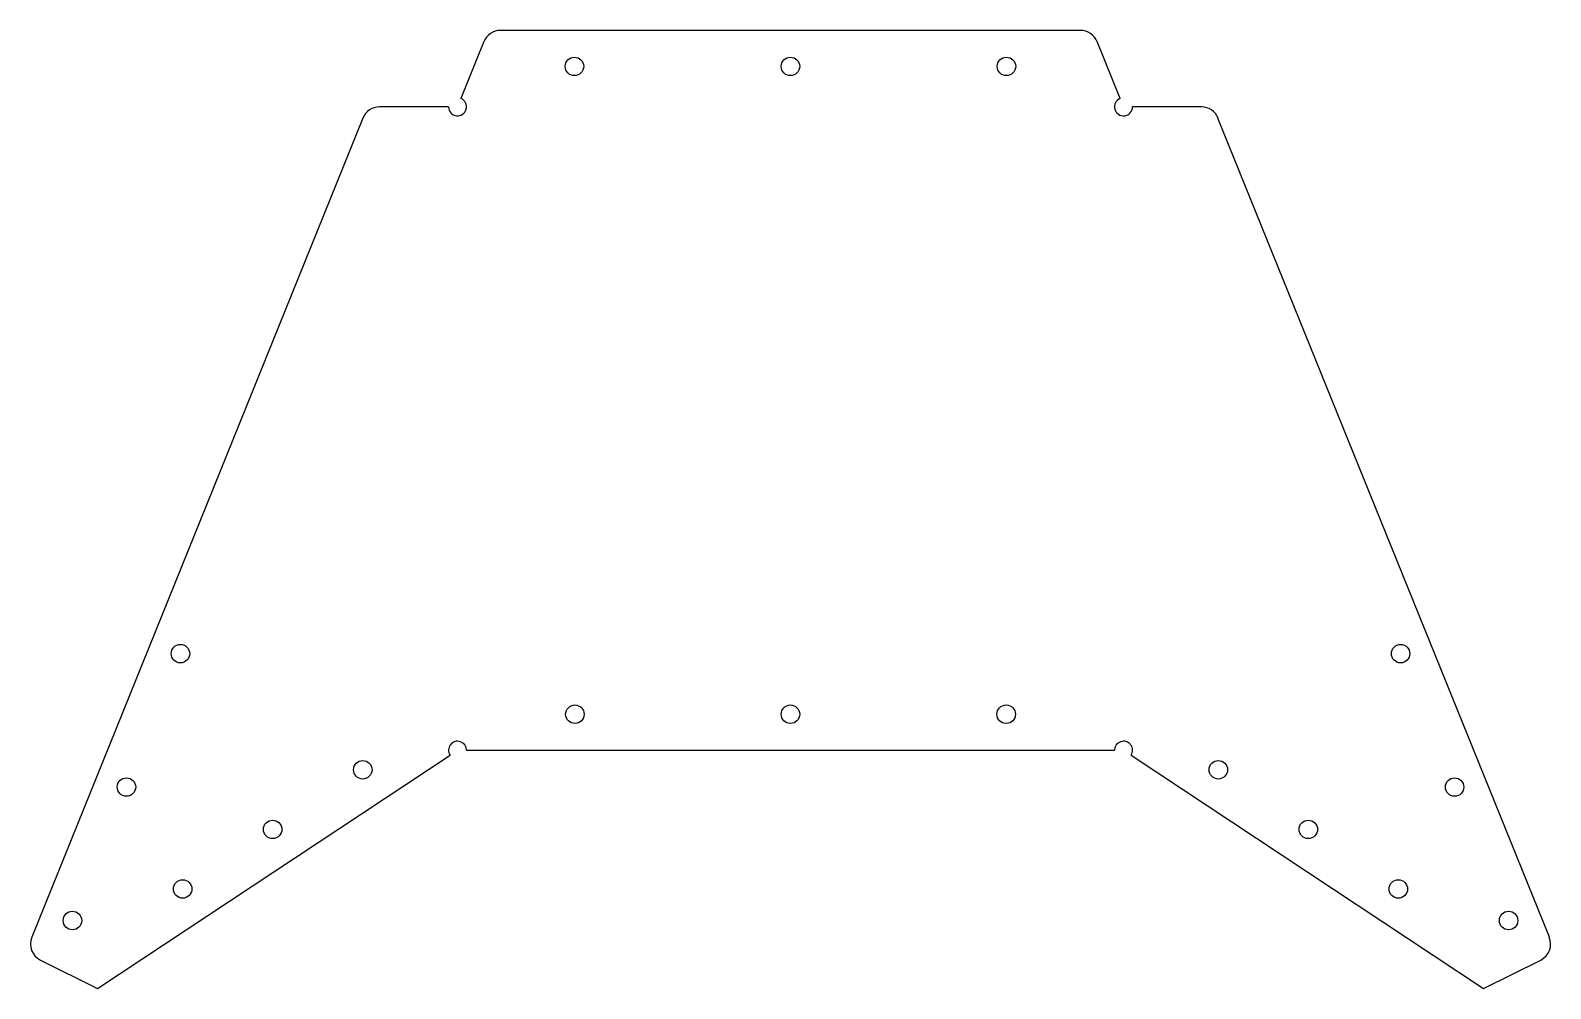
# Model space of a CAD drawing. Header units: inches. Extents: x 2 to 12.6, y 2 to 8.7.
import ezdxf

# ---------------------------------------------------------------- set-up
doc = ezdxf.new("R2010")
doc.units = ezdxf.units.IN
doc.header["$MEASUREMENT"] = 0
doc.layers.get('0').update_dxf_attribs({"linetype": 'CONTINUOUS'})

msp = doc.modelspace()

# ---------------------------------------------------------------- linework, layer by layer
for p, q in [((5.149, 8.578, 0.032), (4.989, 8.183, 0.032)), ((9.292, 8.656, 0.032), (5.265, 8.656, 0.032)), ((9.567, 8.183, 0.032), (9.408, 8.578, 0.032)), ((4.309, 8.047, 0.032), (2.009, 2.357, 0.032)), ((4.903, 8.125, 0.032), (4.425, 8.125, 0.032)), ((10.132, 8.125, 0.032), (9.653, 8.125, 0.032)), ((12.548, 2.357, 0.032), (10.247, 8.047, 0.032)), ((2.466, 2, 0.032), (4.914, 3.622, 0.032)), ((5.028, 3.656, 0.032), (9.528, 3.656, 0.032)), ((9.643, 3.622, 0.032), (12.091, 2, 0.032)), ((2.069, 2.198, 0.032), (2.466, 2, 0.032)), ((12.091, 2, 0.032), (12.488, 2.198, 0.032))]:
    msp.add_line(p, q)
for centre in [(5.778, 8.406), (7.278, 8.406), (8.778, 8.406), (3.042, 4.327), (11.515, 4.327), (5.781, 3.906), (7.278, 3.906), (8.776, 3.906), (4.308, 3.52), (10.249, 3.52), (2.667, 3.4), (11.89, 3.4), (3.682, 3.106), (10.874, 3.106), (3.057, 2.692), (11.499, 2.692), (2.292, 2.473), (12.265, 2.473)]:
    msp.add_circle(centre, 0.0642)
for centre, radius, start, end in [((5.265, 8.531, 0.032), 0.125, 90, 157.9887), ((9.292, 8.531, 0.032), 0.125, 22.0113, 90), ((4.966, 8.125, 0.032), 0.0625, 180, 67.9887), ((9.591, 8.125, 0.032), 0.0625, 112.0113, 0), ((4.425, 8, 0.032), 0.125, 90, 157.9887), ((10.132, 8, 0.032), 0.125, 22.0113, 90), ((4.966, 3.656, 0.032), 0.0625, 0, 213.5245), ((9.591, 3.656, 0.032), 0.0625, 326.4755, 180), ((2.125, 2.31, 0.032), 0.125, 157.9887, 243.4349), ((12.432, 2.31, 0.032), 0.125, 296.5651, 22.0113)]:
    msp.add_arc(centre, radius, start, end)

doc.saveas('drawing.dxf')
